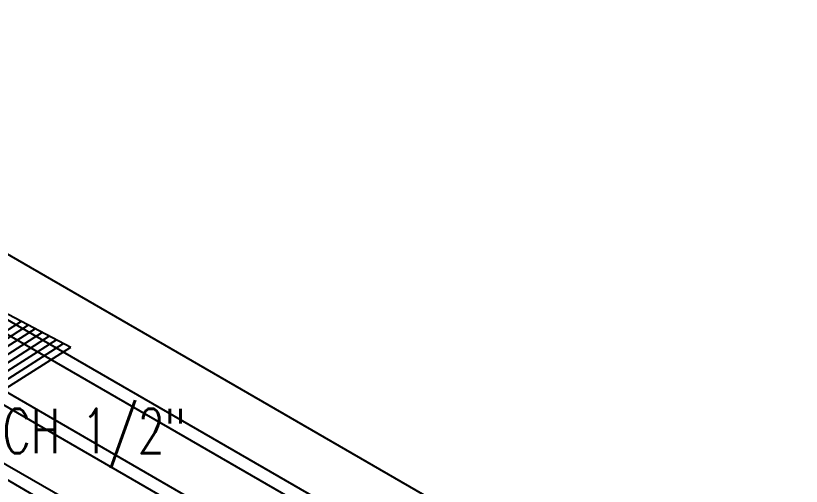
# Model space of a CAD drawing. Header units: millimetres. Extents: x 474.7 to 528.3, y 13.1 to 23.5.
# Drawn here: x 511.227 to 512.107, y 18.586 to 19.114 of the extents above; entities that cross this region are included whole.
import ezdxf

# ---------------------------------------------------------------- set-up
doc = ezdxf.new("R2010")
doc.units = ezdxf.units.MM
doc.header["$LTSCALE"] = 2.5
for name, color, linetype in [('I-AGUA FRIA', 5, 'Continuous'), ('I-ARQ', 8, 'Continuous'), ('I-CONEXAO', 1, 'Continuous'), ('I-NORMO_INST', 4, 'Continuous')]:
    doc.layers.add(name, color=color, linetype=linetype)
doc.styles.add('25', font='ROMANS.SHX', dxfattribs={"width": 0.7, "height": 0.05})

# ---------------------------------------------------------------- blocks, each defined once
blk = doc.blocks.new('*U47')
at = {"layer": 'I-CONEXAO'}
for p, q in [((0.2857, 2.26081, -9.37855), (0.37433, 2.2145, -9.44926)), ((0.20614, 2.10771, -9.41047), (0.37433, 2.2145, -9.55135))]:
    blk.add_line(p, q, dxfattribs=at)
at = {"layer": 'I-CONEXAO', "color": 8}
for p, q in [((0.24884, 2.18987, -9.44623), (0.32677, 2.23936, -9.51151)), ((0.25596, 2.20357, -9.45219), (0.31884, 2.2435, -9.50487)), ((0.23461, 2.16249, -9.43431), (0.34262, 2.23107, -9.52479)), ((0.24172, 2.17618, -9.44027), (0.33469, 2.23521, -9.51815)), ((0.22037, 2.1351, -9.42239), (0.35848, 2.22279, -9.53807)), ((0.22749, 2.14879, -9.42835), (0.35055, 2.22693, -9.53143)), ((0.21326, 2.1214, -9.41643), (0.3664, 2.21865, -9.54471))]:
    blk.add_line(p, q, dxfattribs=at)
at = {"layer": 'I-NORMO_INST', "style": '25', "width": 0.7}
blk.add_text('CH 1/2"', height=0.05, dxfattribs=at).set_placement((0.29779, 2.09536, -4.82568))

msp = doc.modelspace()

# ---------------------------------------------------------------- linework, layer by layer
at = {"layer": 'I-ARQ', "extrusion": (0, 0.816497, 0.57735)}
for p, q in [((509.85709, 19.63207, 18.61928), (512.79512, 17.9358, 21.01817)), ((509.79345, 19.59533, 18.67124), (512.73148, 17.89905, 21.07013)), ((509.77931, 19.58716, 18.68279), (512.71734, 17.89089, 21.08168)), ((509.72274, 19.5545, 18.72898), (512.66077, 17.85823, 21.12787)), ((509.7086, 19.54634, 18.74052), (512.64663, 17.85006, 21.13941)), ((509.65203, 19.51368, 18.78671), (512.59006, 17.8174, 21.1856)), ((509.63789, 19.50551, 18.79826), (512.57592, 17.80924, 21.19715))]:
    msp.add_line(p, q, dxfattribs=at)

# ---------------------------------------------------------------- block references
at = {"layer": 'I-AGUA FRIA'}
msp.add_blockref('*U47', (510.91433, 16.528), dxfattribs=at)

doc.saveas('drawing.dxf')
